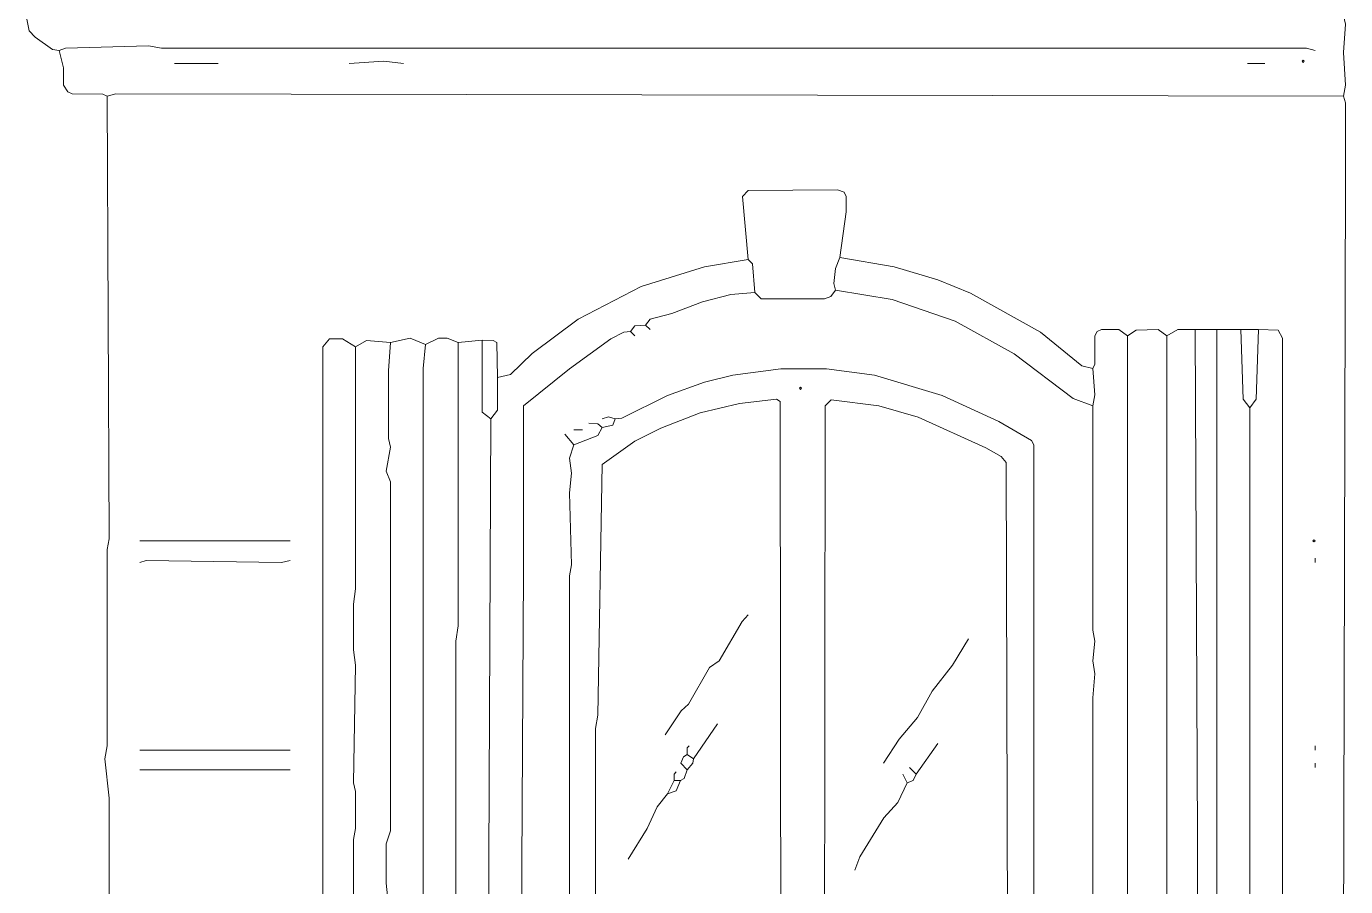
# Model space of a CAD drawing. Header units: millimetres. Extents: x 11 to 20000, y -4 to 8232.
# Drawn here: x 513 to 2794, y 4240 to 5728 of the extents above; entities that cross this region are included whole.
import ezdxf

# ---------------------------------------------------------------- set-up
doc = ezdxf.new("R2010")
doc.units = ezdxf.units.MM
doc.layers.add('ARCHITECTURE', color=7, linetype='Continuous', lineweight=13, true_color=0x000000)

msp = doc.modelspace()

# ---------------------------------------------------------------- linework, layer by layer
at = {"layer": 'ARCHITECTURE', "color": 7, "lineweight": 13, "true_color": 0x000000}
for points in [[(569.38156, 5686.27443), (558.06923, 5687.47229), (527.90362, 5708.89921), (517.79548, 5720.21109), (512.82048, 5742.83552)], [(2790.34717, 5746.60633), (2794.11765, 5731.5233), (2790.34717, 5682.50385), (2794.11109, 5625.94276), (2790.34717, 5607.08903)], [(2741.32704, 5686.27443), (2726.24434, 5690.03869), (746.60633, 5690.05181), (723.9819, 5693.81606), (580.69389, 5689.89717), (569.38156, 5686.27443)], [(652.3379, 5607.08857), (644.78982, 5610.71165), (592.006, 5611.01437), (584.47115, 5614.78484), (577.07783, 5625.94276), (576.775, 5656.1086), (569.38156, 5686.27443)], [(844.64548, 5663.65), (769.23077, 5663.65)], [(1070.88982, 5663.65), (1131.22172, 5667.42081), (1165.15837, 5663.65)], [(2624.43439, 5663.65), (2654.60057, 5663.65)], [(652.3379, 5607.08857), (656.10204, 4841.62896), (652.34446, 4822.77568), (652.33133, 4483.40916), (648.57376, 4460.78473), (656.1086, 4392.91143), (656.1086, 3834.84163), (656.1086, 3778.28054)], [(652.3379, 5607.08857), (667.42081, 5610.85351), (2790.34717, 5607.08903)], [(2790.34695, 4113.8759), (2790.34695, 4132.73043), (2794.11765, 5471.34197), (2794.11765, 5490.19649), (2794.11765, 5595.77636), (2790.34717, 5607.08903)], [(1919.30645, 5328.0543), (1930.47036, 5407.23982), (1930.4638, 5433.63473), (1926.69299, 5441.02183), (1915.53518, 5444.94072), (1760.93518, 5443.74287), (1750.97534, 5433.63473), (1760.93518, 5324.28314)], [(1760.93518, 5324.28314), (1685.52036, 5311.92138), (1576.16889, 5277.97885), (1466.81753, 5221.41776), (1387.6319, 5161.99378), (1349.92466, 5125.63201), (1327.30023, 5120.66324)], [(1772.2474, 5267.72206), (1768.32195, 5316.73586), (1760.93518, 5324.28314)], [(1919.30645, 5328.0543), (1911.91301, 5309.20102), (1909.19174, 5282.80543), (1911.76471, 5271.49321)], [(2356.71165, 5135.74661), (2337.85848, 5140.71505), (2266.21391, 5198.79333), (2145.55079, 5266.53133), (2088.98971, 5289.29106), (2013.57466, 5311.9155), (1919.30645, 5328.0543)], [(1772.2474, 5267.72206), (1783.55962, 5256.56482), (1892.91075, 5256.41674), (1904.07511, 5260.33563), (1911.76471, 5271.49321)], [(2356.71165, 5071.64446), (2322.775, 5084.0121), (2220.96505, 5161.09174), (2119.15509, 5217.65283), (2009.80419, 5255.36029), (1911.76471, 5271.49321)], [(1583.71041, 5211.16097), (1591.25848, 5221.26934), (1628.95928, 5231.07093), (1681.74966, 5251.58326), (1730.76923, 5263.80373), (1772.2474, 5267.72206)], [(1557.31527, 5199.84876), (1564.86335, 5209.95713), (1583.71041, 5211.16097)], [(1583.71041, 5211.16097), (1591.25192, 5203.61991)], [(2356.71165, 5135.74661), (2360.33462, 5143.29457), (2360.63733, 5192.30769), (2364.40826, 5199.6948), (2371.79514, 5203.46527), (2401.96052, 5203.46527), (2417.044, 5192.30769)], [(2417.044, 5192.30769), (2432.1267, 5202.41572), (2469.83382, 5203.46527), (2484.91731, 5192.30769)], [(2533.93665, 5203.61991), (2503.77048, 5203.46527), (2484.91731, 5192.30769)], [(2533.93665, 5203.61991), (2571.64378, 5203.61991)], [(2537.70735, 4170.43699), (2537.70735, 4306.1836), (2537.70735, 4325.03812), (2533.93665, 5203.61991)], [(2613.12217, 5203.61991), (2571.64378, 5203.61991)], [(2571.64378, 5203.61991), (2571.644, 4196.83258), (2571.644, 4170.43699)], [(2643.28835, 5203.61991), (2613.12217, 5203.61991)], [(2613.12217, 5203.61991), (2617.04751, 5082.95667), (2628.20486, 5067.8733)], [(2643.28835, 5203.61991), (2639.36267, 5082.95667), (2628.20486, 5067.8733)], [(2643.28835, 5203.61991), (2677.2181, 5202.41538), (2684.75939, 5188.53654), (2684.76595, 4128.95928)], [(1025.64095, 4128.95928), (1025.64106, 4170.43699), (1025.64106, 4313.7259), (1025.64106, 4336.35034), (1025.64106, 5173.45441), (1036.95328, 5187.33269), (1059.5776, 5187.48111), (1082.20204, 5173.45441)], [(1082.20204, 5173.45441), (1101.05588, 5184.61165), (1142.53394, 5180.99548)], [(1142.53394, 4174.20814), (1134.99242, 4245.8526), (1134.99242, 4313.7259), (1142.53394, 4336.35034), (1142.52738, 4939.66776), (1134.99242, 4958.52229), (1142.23778, 5000), (1138.76968, 5015.08337), (1138.76968, 5131.97545), (1142.53394, 5180.99548)], [(1142.53394, 5180.99548), (1176.47059, 5188.38869), (1202.86584, 5177.22432)], [(1259.42692, 5180.99548), (1240.57308, 5188.38869), (1225.49027, 5188.38869), (1202.86584, 5177.22432)], [(1259.42692, 5180.99548), (1259.42036, 4690.79898), (1255.65611, 4664.40464), (1255.66267, 4132.73043), (1259.42692, 4117.64706)], [(1259.42692, 5180.99548), (1300.90498, 5184.76663)], [(1300.90498, 5184.76663), (1319.75204, 5184.61165), (1326.09593, 5180.84084), (1327.30023, 5120.66324)], [(1300.90498, 5184.76663), (1300.90498, 5060.33224), (1315.98801, 5049.02002)], [(1557.31527, 5199.84876), (1546.00294, 5198.79265), (1523.37862, 5187.33925), (1451.7345, 5135.59853), (1372.54898, 5071.49604), (1372.54898, 5052.78993), (1372.54898, 4803.92115), (1372.54898, 4785.06787), (1368.77172, 4174.20814), (1365.00747, 4159.12477)], [(1557.31527, 5199.84876), (1564.85667, 5192.30769)], [(2417.044, 4166.66708), (2417.044, 5192.30769)], [(2484.91731, 4166.66708), (2484.91731, 5192.30769)], [(1082.20204, 5173.45441), (1082.19548, 4754.90238), (1078.43145, 4728.50679), (1078.43801, 4649.32127), (1082.20204, 4622.92568), (1078.43801, 4419.30577), (1082.05407, 4404.22364), (1082.19548, 4340.12025), (1078.43801, 4321.26697), (1078.43145, 4144.04265)], [(1202.86584, 5177.22432), (1199.09502, 5135.74661), (1199.10158, 4185.52036), (1202.86584, 4159.12477)], [(2254.90192, 4193.06143), (2254.90192, 4313.7259), (2254.90192, 4336.35034), (2254.90192, 4377.82805), (2254.90192, 4457.01357), (2254.90192, 4479.63801), (2254.90192, 4536.1991), (2254.90192, 4551.28247), (2254.90192, 4792.60894), (2254.90192, 4811.46346), (2254.90192, 4905.73111), (2254.90192, 4920.81448), (2254.74729, 5003.77048), (2250.97636, 5011.16414), (2194.57014, 5044.34061), (2096.53066, 5089.44174), (1979.63801, 5124.28631), (1896.68201, 5135.59853), (1817.49627, 5135.59853), (1734.53993, 5124.28631), (1685.52036, 5112.0724), (1621.41776, 5089.44796), (1542.23235, 5050.21731), (1530.92002, 5049.02002)], [(2356.71165, 5071.64446), (2360.48292, 5090.49774), (2356.71165, 5135.74661)], [(1315.98801, 5049.02002), (1327.30011, 5064.10215), (1327.30023, 5120.66324)], [(1500.75419, 4162.89593), (1496.98993, 4215.68586), (1496.98337, 4513.57466), (1500.74762, 4536.1991), (1508.29559, 4969.8276), (1564.85667, 5010.12081), (1610.10554, 5032.74525), (1677.97885, 5059.2759), (1745.85215, 5075.26652), (1809.94819, 5082.8017), (1816.29197, 5079.03088), (1817.49627, 4074.28314)], [(1900.45249, 3996.98382), (1893.06561, 4008.29604), (1889.14683, 4042.23269), (1892.90419, 4061.08597), (1894.11505, 5071.64378), (1904.2233, 5081.60351), (1987.17975, 5071.49604), (2055.05305, 5051.74072), (2171.9457, 4998.80894), (2198.34061, 4983.8612), (2207.40566, 4973.60441), (2209.64627, 4166.66708), (2205.88235, 4125.18812)], [(2356.71165, 5071.64446), (2356.71821, 4683.25792), (2360.47636, 4664.40464), (2356.71821, 4630.46799), (2360.48292, 4607.84355), (2356.71821, 4566.36459), (2356.71821, 4166.66708), (2360.48292, 4147.81256)], [(2628.20486, 4102.56369), (2628.20486, 5067.8733)], [(1315.98801, 5049.02002), (1312.21719, 4159.12477)], [(1508.29559, 5049.02002), (1519.61437, 5052.63597), (1530.92002, 5049.02002)], [(1530.92002, 5049.02002), (1526.99468, 5037.86176), (1508.29559, 5033.93665)], [(1459.27602, 5003.77115), (1444.1931, 5022.62443)], [(1459.27602, 5003.77115), (1500.75407, 5020.05113), (1508.29559, 5033.93665)], [(1459.27602, 5030.1655), (1474.35894, 5030.1655)], [(1485.67115, 5041.47771), (1500.75407, 5040.42229), (1508.29559, 5033.93665)], [(1459.27602, 5003.77115), (1451.74106, 4981.14672), (1455.49876, 4954.75113), (1451.7345, 4920.81448), (1455.49876, 4796.38009), (1451.74106, 4777.52681), (1451.72794, 4147.81256), (1447.9638, 4125.18812), (1448.11188, 4046.00328), (1451.7345, 4034.69038)], [(969.07986, 4837.85781), (708.89898, 4837.85781)], [(969.07986, 4803.92115), (953.99706, 4800.15124), (720.2112, 4803.91493), (708.89898, 4800.15124)], [(2741.32704, 4800.15124), (2741.32704, 4807.69231)], [(1760.93518, 4709.65351), (1750.67907, 4698.34061), (1710.85928, 4630.61584), (1694.25962, 4619.00735), (1657.92749, 4555.20079), (1645.09197, 4543.73394), (1617.64706, 4502.26244)], [(2141.77952, 4668.17455), (2114.32862, 4622.92568), (2078.86844, 4577.67681), (2054.00317, 4532.42794), (2022.1724, 4494.72138), (1994.7207, 4453.24242)], [(1666.66663, 4460.78473), (1708.1448, 4521.11572)], [(969.07986, 4475.86686), (708.89898, 4475.86686)], [(1659.12523, 4483.40916), (1655.35441, 4479.63801), (1655.35441, 4468.32579)], [(2051.28179, 4434.38914), (2088.98971, 4487.17907)], [(2741.32704, 4483.40916), (2741.32704, 4475.86686)], [(1655.35441, 4441.9302), (1644.34491, 4453.2431), (1648.86267, 4464.40068), (1655.35441, 4468.32579)], [(1666.66663, 4460.78473), (1655.35441, 4468.32579)], [(1655.35441, 4441.9302), (1665.46233, 4453.2362), (1666.66663, 4460.78473)], [(2741.32704, 4453.24242), (2741.32704, 4445.70136)], [(969.07986, 4441.9302), (708.89898, 4441.9302)], [(1636.50079, 4438.16029), (1632.72998, 4434.38914), (1632.72998, 4423.07692)], [(1655.35441, 4441.9302), (1650.39253, 4427.00204), (1644.04219, 4423.07692)], [(2028.65735, 4434.38914), (2036.1991, 4419.30577)], [(2051.28179, 4434.38914), (2046.45532, 4423.23156), (2036.1991, 4419.30577)], [(2039.96957, 4445.70136), (2051.28179, 4434.38914)], [(1621.41776, 4400.45249), (1632.72998, 4423.07692)], [(1621.41776, 4400.45249), (1636.34615, 4405.27975), (1644.04219, 4423.07692)], [(1644.04219, 4423.07692), (1632.72998, 4423.07692)], [(1945.70136, 4268.47704), (1954.29253, 4291.10147), (1995.77715, 4358.97477), (2020.05995, 4385.36912), (2036.1991, 4419.30577)], [(1621.41776, 4400.45249), (1603.6138, 4377.82805), (1586.28993, 4340.12025), (1553.54446, 4287.33032)]]:
    msp.add_lwpolyline(points, dxfattribs=at)
for points in [[(2718.70283, 5667.42081), (2720.58824, 5669.30622), (2722.47364, 5667.42081), (2720.58824, 5665.53541)], [(1849.54751, 5101.80995), (1851.43292, 5103.69536), (1853.31821, 5101.80995), (1851.43292, 5099.92455)], [(2737.55656, 4837.85826), (2739.44197, 4839.74355), (2741.32726, 4837.85826), (2739.44197, 4835.97285)]]:
    msp.add_lwpolyline(points, close=True, dxfattribs=at)

doc.saveas('drawing.dxf')
